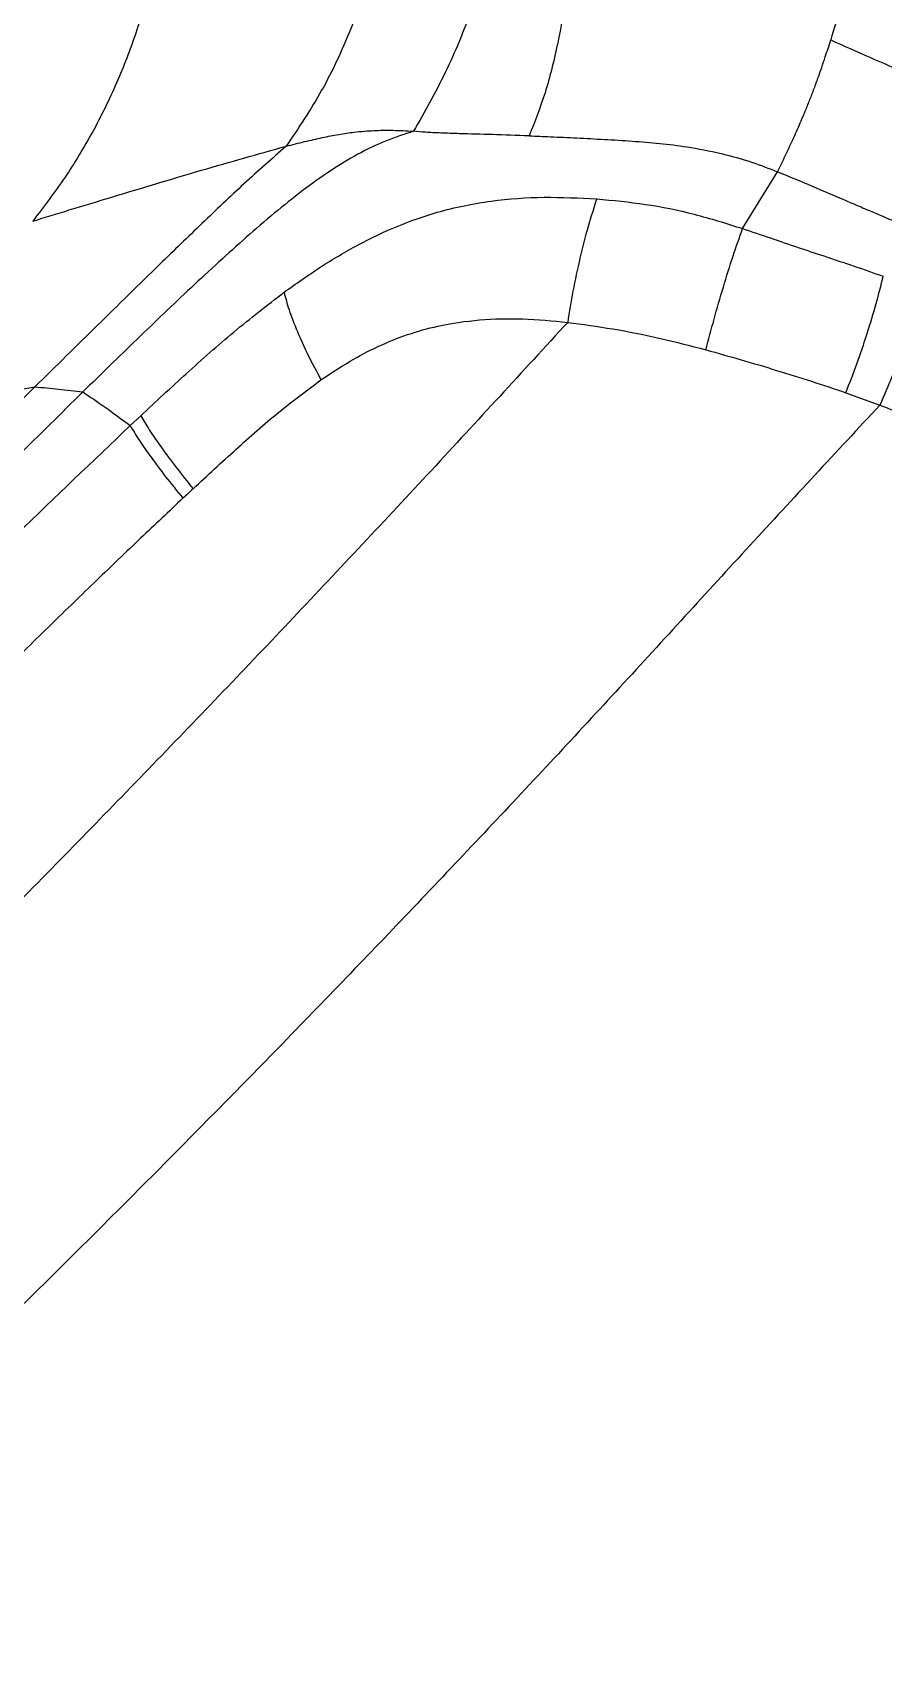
# Model space of a CAD drawing. Extents: x 832 to 912, y 781 to 934.
# Drawn here: x 881.13 to 886.11, y 824.87 to 834.47 of the extents above; entities that cross this region are included whole.
import ezdxf

# ---------------------------------------------------------------- set-up
doc = ezdxf.new("R2010")
doc.units = 0
doc.header["$MEASUREMENT"] = 0
doc.layers.add('1', color=4, linetype='Continuous')

# ---------------------------------------------------------------- blocks, each defined once
blk = doc.blocks.new('2026 SOVEREIGN HL')
at = {"layer": '1', "color": 3, "linetype": 'Continuous', "lineweight": 25}
for p, q in [((53.556, 36.2329), (53.7605, 36.5656)), ((54.1605, 35.2724), (54.3595, 35.2002)), ((50.0354, 35.138), (49.9736, 35.0799))]:
    blk.add_line(p, q, dxfattribs=at)
at = {"layer": '1', "color": 3, "linetype": 'Continuous', "lineweight": 25, "flags": 128}
blk.add_lwpolyline([(49.4161, 35.3068), (48.8892, 34.7845)], dxfattribs=at)
at = {"layer": '1', "color": 3, "linetype": 'Continuous', "lineweight": 25}
for points, knots in [([(52.2378, 39.1826), (52.2392, 39.0762), (52.2421, 38.8622), (52.2156, 38.5436), (52.1683, 38.2279), (52.0915, 37.8838), (51.9782, 37.5194), (51.8244, 37.1428), (51.695, 36.9151), (51.6308, 36.8021)], [0, 0, 0, 0, 0.123051, 0.247535, 0.373147, 0.49944, 0.667922, 0.83525, 1, 1, 1, 1]), ([(52.5881, 39.1155), (52.5924, 39.0177), (52.6014, 38.8169), (52.5993, 38.5154), (52.5876, 38.2104), (52.5642, 37.905), (52.5283, 37.6055), (52.4758, 37.3098), (52.4071, 37.0286), (52.3401, 36.8579), (52.3077, 36.7752)], [0, 0, 0, 0, 0.118544, 0.243497, 0.368111, 0.493645, 0.623159, 0.745874, 0.876947, 1, 1, 1, 1]), ([(51.5076, 39.0119), (51.5126, 38.8716), (51.5224, 38.5911), (51.48, 38.1773), (51.3966, 37.7762), (51.2683, 37.3947), (51.1015, 37.0353), (50.958, 36.8218), (50.8862, 36.7151)], [0, 0, 0, 0, 0.166667, 0.333333, 0.5, 0.666667, 0.833333, 1, 1, 1, 1]), ([(50.1889, 38.6404), (50.1899, 38.5355), (50.192, 38.3241), (50.1595, 38.0064), (50.0999, 37.6886), (50.0117, 37.3797), (49.8966, 37.0805), (49.7577, 36.7987), (49.5947, 36.527), (49.4679, 36.3612), (49.4033, 36.2768)], [0, 0, 0, 0, 0.122207, 0.246405, 0.372647, 0.500988, 0.623906, 0.750723, 0.87307, 1, 1, 1, 1]), ([(54.2536, 38.1031), (54.232, 37.9798), (54.187, 37.7224), (54.1112, 37.4686), (54.0716, 37.3363)], [0, 0, 0, 0, 0.4787726, 1, 1, 1, 1]), ([(53.7605, 36.5656), (53.7757, 36.5968), (53.8058, 36.6585), (53.8503, 36.7532), (53.8926, 36.8475), (53.9239, 36.9218), (53.9446, 36.9732), (53.9568, 37.004), (53.969, 37.036), (53.9815, 37.0691), (53.994, 37.1035), (54.0024, 37.1271), (54.0074, 37.1415), (54.0105, 37.1503), (54.0157, 37.1651), (54.0228, 37.1858), (54.0309, 37.2099), (54.0477, 37.2605), (54.0612, 37.3033), (54.0716, 37.3363)], [0, 0, 0, 0, 0.133063, 0.264015, 0.397914, 0.518425, 0.556528, 0.595663, 0.635839, 0.677066, 0.719364, 0.762752, 0.763756, 0.771938, 0.794903, 0.817855, 0.846914, 0.882073, 1, 1, 1, 1]), ([(54.0716, 37.3363), (54.2238, 37.269), (54.5279, 37.1345), (54.8324, 37.0045), (54.9844, 36.9396)], [0, 0, 0, 0, 0.500484, 1, 1, 1, 1]), ([(51.6308, 36.8021), (51.5761, 36.7843), (51.4667, 36.7488), (51.3053, 36.6707), (51.143, 36.5728), (50.9795, 36.4553), (50.8155, 36.3235), (50.598, 36.1358), (50.3295, 35.8889), (50.0115, 35.5851), (49.8016, 35.3799), (49.6965, 35.2771)], [0, 0, 0, 0, 0.082997, 0.165973, 0.249278, 0.332892, 0.416507, 0.500345, 0.667564, 0.833463, 1, 1, 1, 1]), ([(50.8862, 36.7151), (50.9042, 36.7196), (50.9401, 36.7284), (50.9933, 36.7415), (51.0452, 36.7539), (51.0956, 36.7653), (51.1446, 36.7753), (51.1925, 36.784), (51.2379, 36.7912), (51.2879, 36.7977), (51.3403, 36.803), (51.3974, 36.8066), (51.4528, 36.8084), (51.5101, 36.8083), (51.5695, 36.8064), (51.6104, 36.8035), (51.6308, 36.8021)], [0, 0, 0, 0, 0.080076, 0.159093, 0.235936, 0.309242, 0.379139, 0.446601, 0.511689, 0.567235, 0.649789, 0.719492, 0.787327, 0.858219, 0.92911, 1, 1, 1, 1]), ([(52.3077, 36.7752), (52.235, 36.7777), (52.0932, 36.7827), (51.9219, 36.7871), (51.7933, 36.7913), (51.7041, 36.796), (51.6536, 36.8002), (51.6308, 36.8021)], [0, 0, 0, 0, 0.289349, 0.564413, 0.731687, 0.878822, 1, 1, 1, 1]), ([(52.3077, 36.7752), (52.3491, 36.7735), (52.4406, 36.77), (52.5346, 36.7656), (52.5861, 36.7631)], [0, 0, 0, 0, 0.453273, 1, 1, 1, 1]), ([(52.5861, 36.7631), (52.6398, 36.7604), (52.7466, 36.7551), (52.9085, 36.7451), (53.0689, 36.7321), (53.242, 36.7113), (53.4226, 36.6765), (53.6014, 36.6266), (53.7102, 36.5849), (53.7605, 36.5656)], [0, 0, 0, 0, 0.144817, 0.287775, 0.428231, 0.562376, 0.727669, 0.873838, 1, 1, 1, 1]), ([(49.4033, 36.2768), (49.5456, 36.32), (49.8751, 36.42), (50.3727, 36.571), (50.7215, 36.6688), (50.8862, 36.7151)], [0, 0, 0, 0, 0.286085, 0.662864, 1, 1, 1, 1]), ([(50.8862, 36.7151), (50.8036, 36.6425), (50.6381, 36.497), (50.3927, 36.2625), (50.1071, 35.9865), (49.7816, 35.6674), (49.5381, 35.4271), (49.4161, 35.3068)], [0, 0, 0, 0, 0.1671395, 0.3346537, 0.5016907, 0.7504045, 1, 1, 1, 1]), ([(53.7605, 36.5656), (53.8278, 36.538), (53.9623, 36.4828), (54.1192, 36.4143), (54.2298, 36.3671), (54.2972, 36.3384), (54.3618, 36.311), (54.433, 36.2808), (54.5001, 36.2526), (54.5475, 36.2328), (54.5676, 36.2243)], [0, 0, 0, 0, 0.250267, 0.500505, 0.583856, 0.660602, 0.750464, 0.823692, 0.925095, 1, 1, 1, 1]), ([(50.8735, 35.8602), (50.9436, 35.9101), (51.0851, 36.0106), (51.3057, 36.1407), (51.5336, 36.2504), (51.793, 36.3416), (52.0816, 36.3996), (52.3946, 36.422), (52.6006, 36.4118), (52.703, 36.4068)], [0, 0, 0, 0, 0.125337, 0.252784, 0.380679, 0.508879, 0.677129, 0.83951, 1, 1, 1, 1]), ([(52.703, 36.4068), (52.6857, 36.3537), (52.6496, 36.2429), (52.604, 36.0601), (52.5629, 35.8727), (52.5425, 35.7452), (52.5328, 35.6841)], [0, 0, 0, 0, 0.239482, 0.499758, 0.760229, 1, 1, 1, 1]), ([(52.703, 36.4068), (52.7978, 36.3978), (52.9856, 36.38), (53.2709, 36.3225), (53.4616, 36.2625), (53.556, 36.2329)], [0, 0, 0, 0, 0.33975, 0.673237, 1, 1, 1, 1]), ([(53.342, 35.5232), (53.3575, 35.583), (53.3894, 35.7065), (53.4433, 35.8913), (53.4992, 36.0717), (53.5375, 36.1802), (53.556, 36.2329)], [0, 0, 0, 0, 0.242707, 0.500576, 0.757975, 1, 1, 1, 1]), ([(53.556, 36.2329), (53.61, 36.2147), (53.7175, 36.1785), (53.8758, 36.1238), (54.0405, 36.0693), (54.2074, 36.0146), (54.3223, 35.9739), (54.3788, 35.954)], [0, 0, 0, 0, 0.1999478, 0.3976019, 0.5782014, 0.7926263, 1, 1, 1, 1]), ([(54.1605, 35.2724), (54.1821, 35.3281), (54.226, 35.4412), (54.2856, 35.6187), (54.3394, 35.7944), (54.3658, 35.9013), (54.3788, 35.954)], [0, 0, 0, 0, 0.2466339, 0.500547, 0.7540045, 1, 1, 1, 1]), ([(50.0354, 35.138), (50.1237, 35.2203), (50.3026, 35.3871), (50.5794, 35.6333), (50.7746, 35.7839), (50.8735, 35.8602)], [0, 0, 0, 0, 0.324883, 0.658112, 1, 1, 1, 1]), ([(50.8735, 35.8602), (50.882, 35.8271), (50.8996, 35.7588), (50.9492, 35.6322), (51.0102, 35.4954), (51.0636, 35.3956), (51.0895, 35.3471)], [0, 0, 0, 0, 0.242995, 0.500337, 0.757404, 1, 1, 1, 1]), ([(54.5963, 35.8744), (54.5825, 35.8218), (54.5546, 35.7149), (54.4967, 35.5408), (54.4318, 35.3655), (54.3834, 35.2548), (54.3595, 35.2002)], [0, 0, 0, 0, 0.246151, 0.499705, 0.753506, 1, 1, 1, 1]), ([(51.0895, 35.3471), (51.1449, 35.3842), (51.2538, 35.4572), (51.4236, 35.5463), (51.5962, 35.616), (51.7939, 35.6709), (52.0193, 35.7031), (52.2734, 35.709), (52.4451, 35.6925), (52.5328, 35.6841)], [0, 0, 0, 0, 0.126994, 0.249812, 0.369734, 0.490526, 0.655252, 0.823976, 1, 1, 1, 1]), ([(52.5328, 35.6841), (52.2678, 35.3954), (51.7382, 34.8183), (50.9286, 33.9541), (50.108, 33.0961), (49.277, 32.2445), (48.4371, 31.4008), (47.5894, 30.5651), (46.7349, 29.7386), (45.8748, 28.921), (45.0103, 28.1134), (44.4365, 27.5772), (44.1497, 27.3091)], [0, 0, 0, 0, 0.100109, 0.200104, 0.300149, 0.400144, 0.50015, 0.600108, 0.700088, 0.799983, 0.900004, 1, 1, 1, 1]), ([(52.5328, 35.6841), (52.621, 35.6723), (52.7975, 35.6487), (53.0664, 35.5946), (53.2497, 35.5471), (53.342, 35.5232)], [0, 0, 0, 0, 0.331705, 0.663415, 1, 1, 1, 1]), ([(53.342, 35.5232), (53.4107, 35.5041), (53.5483, 35.4659), (53.7552, 35.4036), (53.9602, 35.3399), (54.094, 35.2948), (54.1605, 35.2724)], [0, 0, 0, 0, 0.250117, 0.501665, 0.75201, 1, 1, 1, 1]), ([(50.3415, 34.7105), (50.425, 34.7879), (50.5895, 34.9405), (50.8356, 35.1583), (51.0064, 35.2853), (51.0895, 35.3471)], [0, 0, 0, 0, 0.345633, 0.68119, 1, 1, 1, 1]), ([(49.6965, 35.2771), (49.4418, 35.0262), (48.9313, 34.5232), (48.169, 33.7616), (47.4074, 32.9964), (46.6988, 32.2798), (46.0429, 31.6124), (45.4398, 30.9945), (44.841, 30.3743), (44.2467, 29.7513), (43.86, 29.332), (43.6667, 29.1223)], [0, 0, 0, 0, 0.124518, 0.24961, 0.374575, 0.499672, 0.59975, 0.699785, 0.799893, 0.899914, 1, 1, 1, 1]), ([(48.3432, 35.1292), (48.5218, 35.159), (48.8791, 35.2186), (49.2371, 35.2774), (49.4161, 35.3068)], [0, 0, 0, 0, 0.499943, 1, 1, 1, 1]), ([(49.4161, 35.3068), (49.4618, 35.3028), (49.5533, 35.2949), (49.6488, 35.283), (49.6965, 35.2771)], [0, 0, 0, 0, 0.500054, 1, 1, 1, 1]), ([(49.6965, 35.2771), (49.7383, 35.2489), (49.8217, 35.1925), (49.923, 35.1174), (49.9736, 35.0798)], [0, 0, 0, 0, 0.499927, 1, 1, 1, 1]), ([(54.3595, 35.2002), (54.1059, 34.9272), (53.5986, 34.3812), (52.8401, 33.548), (52.0693, 32.7206), (51.2883, 31.8992), (50.4967, 31.0855), (49.6958, 30.2803), (48.8862, 29.4842), (48.0686, 28.6979), (47.2435, 27.9225), (46.4134, 27.1573), (45.5781, 26.4051), (45.0352, 25.897), (44.7638, 25.6429)], [0, 0, 0, 0, 0.083448, 0.166872, 0.250186, 0.333549, 0.416867, 0.500197, 0.583498, 0.666792, 0.750083, 0.833316, 0.916657, 1, 1, 1, 1]), ([(50.0354, 35.138), (50.0504, 35.1119), (50.0812, 35.0581), (50.1539, 34.9531), (50.2387, 34.8381), (50.3079, 34.7522), (50.3415, 34.7105)], [0, 0, 0, 0, 0.242946, 0.499988, 0.757039, 1, 1, 1, 1]), ([(54.3595, 35.2002), (54.5303, 35.133), (54.872, 34.9984), (55.369, 34.7817), (55.9364, 34.5197), (56.5763, 34.2226), (57.0503, 33.9996), (57.2871, 33.8883)], [0, 0, 0, 0, 0.16674, 0.333649, 0.50056, 0.750478, 1, 1, 1, 1]), ([(44.3021, 29.0313), (44.4363, 29.2064), (44.7043, 29.5561), (45.1318, 30.0664), (45.5688, 30.5681), (46.0145, 31.0619), (46.4659, 31.5499), (46.9223, 32.0332), (47.4401, 32.5723), (48.0206, 33.1661), (48.6651, 33.8124), (49.3151, 34.4527), (49.7539, 34.8706), (49.9736, 35.0799)], [0, 0, 0, 0, 0.080984, 0.161681, 0.242036, 0.322029, 0.401945, 0.481724, 0.561411, 0.670999, 0.780544, 0.890091, 1, 1, 1, 1]), ([(49.9736, 35.0799), (49.9894, 35.0529), (50.0208, 34.9994), (50.0934, 34.8961), (50.1774, 34.7831), (50.2468, 34.6976), (50.2817, 34.6545)], [0, 0, 0, 0, 0.251592, 0.499998, 0.748404, 1, 1, 1, 1]), ([(50.2817, 34.6545), (50.1991, 34.5768), (50.0304, 34.418), (49.7734, 34.1717), (49.5064, 33.9129), (49.2297, 33.6415), (48.9518, 33.3659), (48.7077, 33.1213), (48.4995, 32.9111), (48.321, 32.7297), (48.1419, 32.5464), (47.9635, 32.3629), (47.7873, 32.1804), (47.6132, 31.9989), (47.416, 31.7918), (47.1986, 31.5617), (46.9643, 31.3108), (46.7406, 31.0686), (46.5275, 30.835), (46.3249, 30.6099), (46.1215, 30.3807), (45.8888, 30.1141), (45.629, 29.8092), (45.3516, 29.4719), (45.0819, 29.1312), (44.9105, 28.8973), (44.8244, 28.7799)], [0, 0, 0, 0, 0.042494, 0.086871, 0.133166, 0.18138, 0.231518, 0.279064, 0.310128, 0.341713, 0.373822, 0.40554, 0.437001, 0.468215, 0.499178, 0.543472, 0.586089, 0.627042, 0.666347, 0.704012, 0.740044, 0.780817, 0.836342, 0.890097, 0.944833, 1, 1, 1, 1]), ([(50.3415, 34.7105), (50.3315, 34.7011), (50.3116, 34.6825), (50.2916, 34.6639), (50.2817, 34.6545)], [0, 0, 0, 0, 0.500077, 1, 1, 1, 1])]:
    blk.add_open_spline(points, degree=3, knots=knots, dxfattribs=at)

msp = doc.modelspace()

# ---------------------------------------------------------------- block references
at = {"layer": '1'}
msp.add_blockref('2026 SOVEREIGN HL', (831.7292, 797.0948), dxfattribs=at)

doc.saveas('drawing.dxf')
